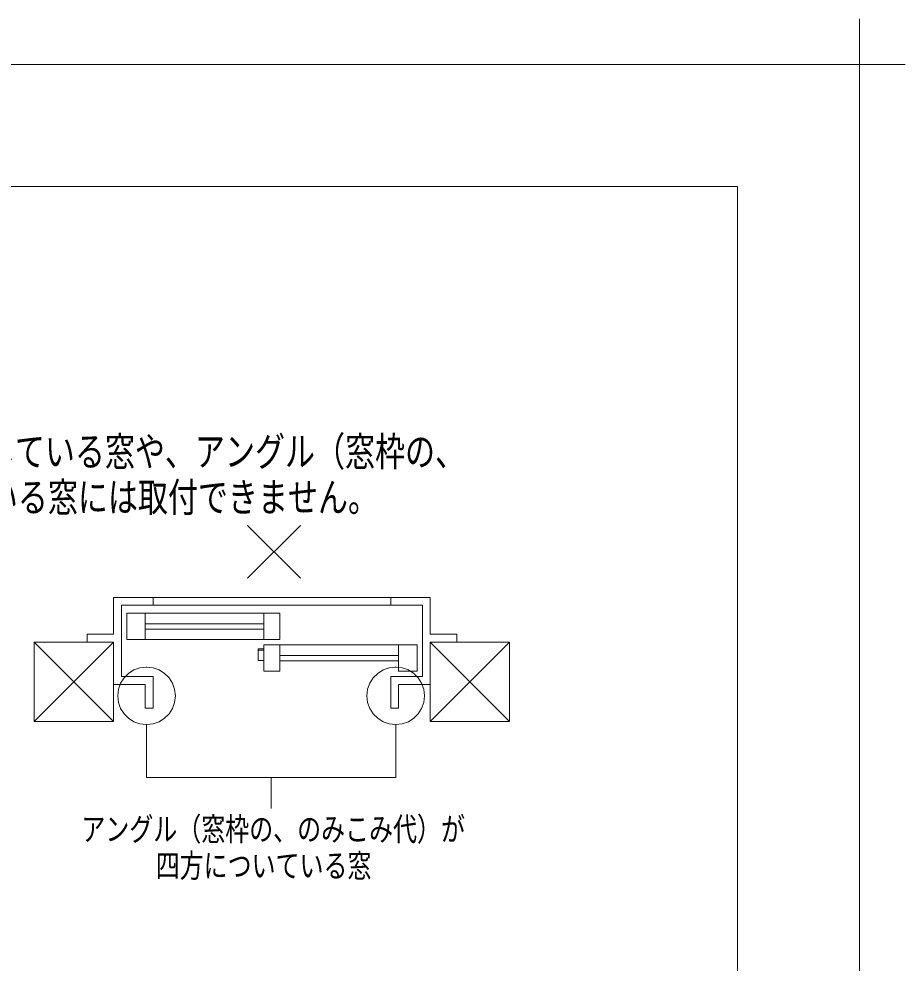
# Model space of a CAD drawing. Units: millimetres on the paper. Extents: x -305 to 305, y -152 to 152.
# Drawn here: x 50.1 to 122.7, y 74.8 to 152.3 of the extents above; entities that cross this region are included whole.
import ezdxf
from ezdxf.enums import TextEntityAlignment as Align

# ---------------------------------------------------------------- set-up
doc = ezdxf.new("R2010")
doc.units = ezdxf.units.MM
for name, color, linetype, lineweight in [('0-0_PV', 7, 'Continuous', 9), ('0-2_1図面枠', 7, 'Continuous', 9), ('0-4_図面枠', 3, 'Continuous', 9), ('0-5_DEFPOINTS', 7, 'Continuous', 9)]:
    doc.layers.add(name, color=color, linetype=linetype, lineweight=lineweight)
doc.styles.add('ＭＳ ゴシック', font='')
doc.styles.get('ＭＳ ゴシック').set_extended_font_data('MS Gothic')

# ---------------------------------------------------------------- blocks, each defined once
blk = doc.blocks.new('グループ-6')
at = {"layer": '0-2_1図面枠'}
for p, q in [((4200, 2895), (4200, 3045)), ((4275, 2970), (4125, 2970))]:
    blk.add_line(p, q, dxfattribs=at)

msp = doc.modelspace()

# ---------------------------------------------------------------- linework, layer by layer
at = {"layer": '0-0_PV'}
for p, q in [((68.835, 106.379), (73.157, 110.701)), ((73.157, 106.379), (68.835, 110.701)), ((57.835, 104.805), (61.082, 104.805)), ((57.835, 101.775), (57.835, 104.805)), ((61.082, 104.156), (61.082, 104.805)), ((61.082, 104.805), (80.564, 104.805)), ((80.564, 104.805), (83.81, 104.805)), ((80.564, 104.805), (80.564, 104.156)), ((83.81, 104.805), (83.81, 101.775)), ((58.485, 104.156), (61.082, 104.156)), ((58.485, 98.311), (58.485, 104.156)), ((61.082, 104.156), (80.564, 104.156)), ((80.564, 104.156), (83.161, 104.156)), ((83.161, 104.156), (83.161, 98.311)), ((58.918, 101.342), (58.918, 103.506)), ((58.918, 103.506), (60.433, 103.506)), ((60.433, 103.506), (60.433, 102.641)), ((60.433, 103.506), (70.173, 103.506)), ((70.173, 103.506), (70.173, 102.641)), ((71.472, 103.506), (70.173, 103.506)), ((71.472, 101.342), (71.472, 103.506)), ((60.433, 102.641), (70.173, 102.641)), ((60.433, 102.641), (60.433, 102.208)), ((70.173, 102.641), (70.173, 102.208)), ((55.671, 101.775), (57.835, 101.775)), ((55.671, 101.126), (55.671, 101.775)), ((60.433, 102.208), (70.173, 102.208)), ((60.433, 102.208), (60.433, 101.342)), ((70.173, 102.208), (70.173, 101.342)), ((83.81, 101.775), (85.975, 101.775)), ((85.975, 101.775), (85.975, 101.126)), ((51.342, 101.125), (57.836, 101.125)), ((51.342, 94.632), (51.342, 101.125)), ((51.342, 101.125), (57.836, 94.632)), ((51.342, 94.632), (57.836, 101.125)), ((55.671, 101.126), (57.835, 101.126)), ((57.835, 101.126), (57.835, 97.662)), ((60.433, 101.342), (58.918, 101.342)), ((60.433, 101.342), (70.173, 101.342)), ((70.173, 101.342), (71.472, 101.342)), ((70.173, 100.909), (71.472, 100.909)), ((70.173, 100.476), (70.173, 100.909)), ((71.472, 100.909), (71.472, 100.043)), ((71.472, 100.909), (81.212, 100.909)), ((81.212, 100.909), (81.212, 100.043)), ((82.728, 100.909), (81.212, 100.909)), ((82.728, 98.745), (82.728, 100.909)), ((83.81, 101.126), (90.304, 94.632)), ((83.81, 94.632), (90.304, 101.126)), ((83.81, 97.662), (83.81, 101.126)), ((83.81, 101.125), (85.975, 101.125)), ((85.975, 101.126), (90.304, 101.126)), ((90.304, 101.125), (90.304, 94.632)), ((69.701, 100.476), (69.701, 100.591)), ((69.701, 100.591), (70.173, 100.591)), ((69.701, 100.591), (69.701, 99.617)), ((70.173, 100.476), (69.701, 100.476)), ((70.173, 99.617), (70.173, 100.591)), ((70.173, 100.591), (70.173, 100.476)), ((71.472, 99.61), (71.472, 100.476)), ((71.472, 100.476), (71.472, 100.043)), ((71.472, 100.043), (81.212, 100.043)), ((71.472, 100.043), (71.472, 99.61)), ((71.472, 100.043), (71.472, 98.745)), ((81.212, 100.043), (81.212, 99.61)), ((69.701, 99.617), (70.173, 99.617)), ((70.173, 98.745), (70.173, 99.617)), ((71.472, 99.61), (81.212, 99.61)), ((81.212, 99.61), (81.212, 98.745)), ((71.472, 98.745), (70.173, 98.745)), ((81.212, 98.745), (82.728, 98.745)), ((57.835, 97.662), (60.433, 97.662)), ((57.835, 97.662), (57.835, 94.632)), ((61.082, 98.311), (58.485, 98.311)), ((60.433, 97.662), (60.433, 95.714)), ((61.082, 95.714), (61.082, 98.311)), ((83.161, 98.311), (80.564, 98.311)), ((80.564, 98.311), (80.564, 95.714)), ((81.212, 95.714), (81.212, 97.662)), ((81.212, 97.662), (83.81, 97.662)), ((81.212, 97.662), (83.81, 97.662)), ((83.81, 94.632), (83.81, 97.662)), ((83.81, 94.632), (83.81, 97.012)), ((60.433, 95.714), (61.082, 95.714)), ((80.564, 95.714), (81.212, 95.714)), ((57.836, 94.632), (51.342, 94.632)), ((90.304, 94.632), (83.81, 94.632)), ((70.762, 90.02), (70.762, 87.496))]:
    msp.add_line(p, q, dxfattribs=at)
for points in [[(57.837, 94.626), (51.341, 94.626), (51.341, 101.122), (57.837, 101.122)], [(90.307, 94.626), (83.81, 94.626), (83.81, 101.122), (90.307, 101.122)]]:
    msp.add_lwpolyline(points, close=True, dxfattribs=at)
for points in [[(60.545, 99.091), (60.004, 99.028), (59.507, 98.851), (59.068, 98.572), (58.702, 98.206), (58.424, 97.767), (58.246, 97.27), (58.184, 96.729)], [(62.907, 96.729), (62.845, 97.27), (62.667, 97.767), (62.388, 98.206), (62.023, 98.572), (61.584, 98.851), (61.087, 99.028), (60.545, 99.091)], [(80.972, 99.091), (80.431, 99.028), (79.933, 98.851), (79.494, 98.572), (79.128, 98.206), (78.849, 97.767), (78.672, 97.27), (78.609, 96.729)], [(83.335, 96.729), (83.273, 97.27), (83.095, 97.767), (82.816, 98.206), (82.45, 98.572), (82.011, 98.851), (81.514, 99.028), (80.972, 99.091)], [(58.184, 96.729), (58.246, 96.187), (58.424, 95.69), (58.702, 95.251), (59.068, 94.885), (59.507, 94.606), (60.004, 94.428), (60.545, 94.366)], [(60.545, 94.366), (61.087, 94.428), (61.584, 94.606), (62.023, 94.885), (62.388, 95.251), (62.667, 95.69), (62.845, 96.187), (62.907, 96.729)], [(78.609, 96.729), (78.672, 96.187), (78.849, 95.69), (79.128, 95.251), (79.494, 94.885), (79.933, 94.606), (80.431, 94.428), (80.972, 94.366)], [(80.972, 94.366), (81.514, 94.428), (82.011, 94.606), (82.45, 94.885), (82.816, 95.251), (83.095, 95.69), (83.273, 96.187), (83.335, 96.729)], [(80.979, 94.366), (80.979, 90.02), (60.545, 90.02), (60.545, 94.366)]]:
    msp.add_lwpolyline(points, dxfattribs=at)
for centre, radius, start, end in [((68.835, 110.701), 0.0104, 45, 225), ((73.157, 110.701), 0.0104, 315, 135), ((68.835, 106.379), 0.0104, 135, 315), ((73.157, 106.379), 0.0104, 225, 45), ((57.835, 104.805), 0.0009, 90, 270), ((57.835, 104.805), 0.0009, 0, 180), ((61.082, 104.805), 0.0009, 0, 180), ((61.082, 104.805), 0.0009, 90, 270), ((61.082, 104.805), 0.0009, 270, 90), ((80.564, 104.805), 0.0009, 90, 270), ((80.564, 104.805), 0.0009, 0, 180), ((80.564, 104.805), 0.0009, 270, 90), ((83.81, 104.805), 0.0009, 0, 180), ((83.81, 104.805), 0.0009, 270, 90), ((58.485, 104.156), 0.0009, 90, 270), ((58.485, 104.156), 0.0009, 0, 180), ((61.082, 104.156), 0.0009, 90, 270), ((61.082, 104.156), 0.0009, 180, 0), ((61.082, 104.156), 0.0009, 270, 90), ((80.564, 104.156), 0.0009, 90, 270), ((80.564, 104.156), 0.0009, 180, 0), ((80.564, 104.156), 0.0009, 270, 90), ((83.161, 104.156), 0.0009, 0, 180), ((83.161, 104.156), 0.0009, 270, 90), ((58.918, 103.506), 0.0009, 0, 180), ((58.918, 103.506), 0.0009, 90, 270), ((60.433, 103.506), 0.0009, 0, 180), ((60.433, 103.506), 0.0009, 90, 270), ((60.433, 103.506), 0.0009, 270, 90), ((70.173, 103.506), 0.0009, 0, 180), ((70.173, 103.506), 0.0009, 90, 270), ((70.173, 103.506), 0.0009, 270, 90), ((71.472, 103.506), 0.0009, 0, 180), ((71.472, 103.506), 0.0009, 270, 90), ((60.433, 102.641), 0.0009, 90, 270), ((60.433, 102.641), 0.0009, 0, 180), ((60.433, 102.641), 0.0009, 180, 0), ((70.173, 102.641), 0.0009, 0, 180), ((70.173, 102.641), 0.0009, 180, 0), ((70.173, 102.641), 0.0009, 270, 90), ((55.671, 101.775), 0.0009, 90, 270), ((55.671, 101.775), 0.0009, 0, 180), ((57.835, 101.775), 0.0009, 180, 0), ((57.835, 101.775), 0.0009, 270, 90), ((60.433, 102.208), 0.0009, 90, 270), ((60.433, 102.208), 0.0009, 0, 180), ((60.433, 102.208), 0.0009, 180, 0), ((70.173, 102.208), 0.0009, 0, 180), ((70.173, 102.208), 0.0009, 180, 0), ((70.173, 102.208), 0.0009, 270, 90), ((83.81, 101.775), 0.0009, 90, 270), ((83.81, 101.775), 0.0009, 180, 0), ((85.975, 101.775), 0.0009, 0, 180), ((85.975, 101.775), 0.0009, 270, 90), ((51.342, 101.125), 0.0009, 90, 270), ((51.342, 101.125), 0.0009, 0, 180), ((51.342, 101.125), 0.0009, 45.00152, 225.00152), ((55.671, 101.126), 0.0009, 90, 270), ((55.671, 101.126), 0.0009, 180, 0), ((57.835, 101.126), 0.0009, 0, 180), ((57.835, 101.126), 0.0009, 270, 90), ((57.836, 101.125), 0.0009, 314.99848, 134.99848), ((57.836, 101.125), 0.0009, 270, 90), ((58.918, 101.342), 0.0009, 90, 270), ((58.918, 101.342), 0.0009, 180, 0), ((60.433, 101.342), 0.0009, 90, 270), ((60.433, 101.342), 0.0009, 180, 0), ((60.433, 101.342), 0.0009, 270, 90), ((70.173, 101.342), 0.0009, 90, 270), ((70.173, 101.342), 0.0009, 180, 0), ((70.173, 100.909), 0.0009, 90, 270), ((70.173, 100.909), 0.0009, 0, 180), ((70.173, 101.342), 0.0009, 270, 90), ((71.472, 101.342), 0.0009, 180, 0), ((71.472, 100.909), 0.0009, 0, 180), ((71.472, 100.909), 0.0009, 90, 270), ((71.472, 101.342), 0.0009, 270, 90), ((71.472, 100.909), 0.0009, 270, 90), ((81.212, 100.909), 0.0009, 0, 180), ((81.212, 100.909), 0.0009, 90, 270), ((81.212, 100.909), 0.0009, 270, 90), ((82.728, 100.909), 0.0009, 0, 180), ((82.728, 100.909), 0.0009, 270, 90), ((83.81, 101.126), 0.0009, 44.99696, 224.99696), ((83.81, 101.126), 0.0009, 0, 180), ((83.81, 101.125), 0.0009, 90, 270), ((85.975, 101.126), 0.0009, 90, 270), ((85.975, 101.126), 0.0009, 180, 0), ((85.975, 101.125), 0.0009, 270, 90), ((90.304, 101.126), 0.0009, 315.00304, 135.00304), ((90.304, 101.125), 0.0009, 0, 180), ((90.304, 101.126), 0.0009, 270, 90), ((69.701, 100.591), 0.0009, 0, 180), ((69.701, 100.591), 0.0009, 90, 270), ((69.701, 100.591), 0.0009, 0, 180), ((69.701, 100.476), 0.0009, 90, 270), ((69.701, 100.476), 0.0009, 180, 0), ((70.173, 100.591), 0.0009, 0, 180), ((70.173, 100.591), 0.0009, 0, 180), ((70.173, 100.476), 0.0009, 180, 0), ((70.173, 100.476), 0.0009, 180, 0), ((70.173, 100.591), 0.0009, 270, 90), ((70.173, 100.476), 0.0009, 270, 90), ((71.472, 100.476), 0.0009, 0, 180), ((71.472, 100.476), 0.0009, 0, 180), ((71.472, 100.043), 0.0009, 90, 270), ((71.472, 100.043), 0.0009, 0, 180), ((71.472, 100.043), 0.0009, 0, 180), ((71.472, 100.043), 0.0009, 180, 0), ((71.472, 100.043), 0.0009, 180, 0), ((81.212, 100.043), 0.0009, 0, 180), ((81.212, 100.043), 0.0009, 180, 0), ((81.212, 100.043), 0.0009, 270, 90), ((69.701, 99.617), 0.0009, 90, 270), ((69.701, 99.617), 0.0009, 180, 0), ((70.173, 99.617), 0.0009, 0, 180), ((70.173, 99.617), 0.0009, 180, 0), ((70.173, 99.617), 0.0009, 270, 90), ((71.472, 99.61), 0.0009, 90, 270), ((71.472, 99.61), 0.0009, 180, 0), ((71.472, 99.61), 0.0009, 180, 0), ((81.212, 99.61), 0.0009, 0, 180), ((81.212, 99.61), 0.0009, 180, 0), ((81.212, 99.61), 0.0009, 270, 90), ((60.545, 99.091), 0.0034, 83.42857, 263.42857), ((60.545, 99.091), 0.0034, 276.5745, 96.5745), ((70.173, 98.745), 0.0009, 90, 270), ((70.173, 98.745), 0.0009, 180, 0), ((71.472, 98.745), 0.0009, 180, 0), ((71.472, 98.745), 0.0009, 270, 90), ((80.972, 99.091), 0.0034, 83.42642, 263.42642), ((80.972, 99.091), 0.0034, 276.57052, 96.57052), ((81.212, 98.745), 0.0009, 90, 270), ((81.212, 98.745), 0.0009, 180, 0), ((82.728, 98.745), 0.0009, 180, 0), ((82.728, 98.745), 0.0009, 270, 90), ((57.835, 97.662), 0.0009, 90, 270), ((57.835, 97.662), 0.0009, 0, 180), ((57.835, 97.662), 0.0009, 180, 0), ((58.485, 98.311), 0.0009, 90, 270), ((58.485, 98.311), 0.0009, 180, 0), ((60.433, 97.662), 0.0009, 0, 180), ((60.433, 97.662), 0.0009, 270, 90), ((61.082, 98.311), 0.0009, 0, 180), ((61.082, 98.311), 0.0009, 270, 90), ((80.564, 98.311), 0.0009, 90, 270), ((80.564, 98.311), 0.0009, 0, 180), ((81.212, 97.662), 0.0009, 0, 180), ((81.212, 97.662), 0.0009, 90, 270), ((81.212, 97.662), 0.0009, 90, 270), ((83.161, 98.311), 0.0009, 180, 0), ((83.161, 98.311), 0.0009, 270, 90), ((83.81, 97.662), 0.0009, 0, 180), ((83.81, 97.662), 0.0009, 180, 0), ((83.81, 97.662), 0.0009, 270, 90), ((83.81, 97.662), 0.0009, 270, 90), ((83.81, 97.012), 0.0009, 0, 180), ((58.184, 96.729), 0.0034, 6.56635, 186.56635), ((58.184, 96.729), 0.0034, 173.43135, 353.43135), ((62.907, 96.729), 0.0034, 353.43344, 173.43344), ((62.907, 96.729), 0.0034, 186.56886, 6.56886), ((78.609, 96.729), 0.0034, 6.57453, 186.57453), ((78.609, 96.729), 0.0034, 173.42316, 353.42316), ((83.335, 96.729), 0.0034, 353.42568, 173.42568), ((83.335, 96.729), 0.0034, 186.57663, 6.57663), ((60.433, 95.714), 0.0009, 90, 270), ((60.433, 95.714), 0.0009, 180, 0), ((61.082, 95.714), 0.0009, 180, 0), ((61.082, 95.714), 0.0009, 270, 90), ((80.564, 95.714), 0.0009, 90, 270), ((80.564, 95.714), 0.0009, 180, 0), ((81.212, 95.714), 0.0009, 180, 0), ((81.212, 95.714), 0.0009, 270, 90), ((51.342, 94.632), 0.0009, 90, 270), ((51.342, 94.632), 0.0009, 134.99848, 314.99848), ((51.342, 94.632), 0.0009, 180, 0), ((57.835, 94.632), 0.0009, 180, 0), ((57.836, 94.632), 0.0009, 225.00152, 45.00152), ((57.836, 94.632), 0.0009, 270, 90), ((83.81, 94.632), 0.0009, 90, 270), ((83.81, 94.632), 0.0009, 135.00304, 315.00304), ((83.81, 94.632), 0.0009, 180, 0), ((83.81, 94.632), 0.0009, 180, 0), ((90.304, 94.632), 0.0009, 224.99696, 44.99696), ((90.304, 94.632), 0.0009, 180, 0), ((90.304, 94.632), 0.0009, 270, 90), ((60.545, 94.366), 0.0034, 96.57159, 276.57159), ((60.545, 94.366), 0.0009, 0, 180), ((60.545, 94.366), 0.0034, 263.42534, 83.42534), ((80.972, 94.366), 0.0034, 96.57374, 276.57374), ((80.972, 94.366), 0.0034, 263.42933, 83.42933), ((80.979, 94.366), 0.0009, 0, 180), ((70.762, 90.02), 0.0009, 0, 180), ((70.762, 87.496), 0.0009, 180, 0)]:
    msp.add_arc(centre, radius, start, end, dxfattribs=at)
at = {"layer": '0-4_図面枠'}
msp.add_lwpolyline([(-291.017, -138.498), (108.983, -138.498), (108.983, 138.502), (-291.017, 138.502)], close=True, dxfattribs=at)
at = {"layer": '0-5_DEFPOINTS'}
for p, q in [((118.983, 148.502), (-301.017, 148.502)), ((118.983, -148.498), (118.983, 148.502))]:
    msp.add_line(p, q, dxfattribs=at)

# ---------------------------------------------------------------- block references
at = {"layer": '0-2_1図面枠', "xscale": 0.05, "yscale": 0.05}
msp.add_blockref('グループ-6', (-91.017, 0.002), dxfattribs=at)

# ---------------------------------------------------------------- texts
at = {"layer": '0-0_PV', "style": 'ＭＳ ゴシック', "width": 0.75}
for s, height, p in [('障子枠やクレセント部がとび出している窓や、アングル（窓枠の、', 2.405, (12.849, 114.845)), ('\u3000のみこみ代）が四方についている窓には取付できません。', 2.405, (13.092, 111.098)), ('アングル（窓枠の、のみこみ代）が', 1.921, (55.206, 84.26)), ('\u3000\u3000\u3000四方についている窓', 1.921, (55.4, 81.263))]:
    msp.add_text(s, height=height, dxfattribs=at).set_placement(p, align=Align.BOTTOM_LEFT)

doc.saveas('drawing.dxf')
